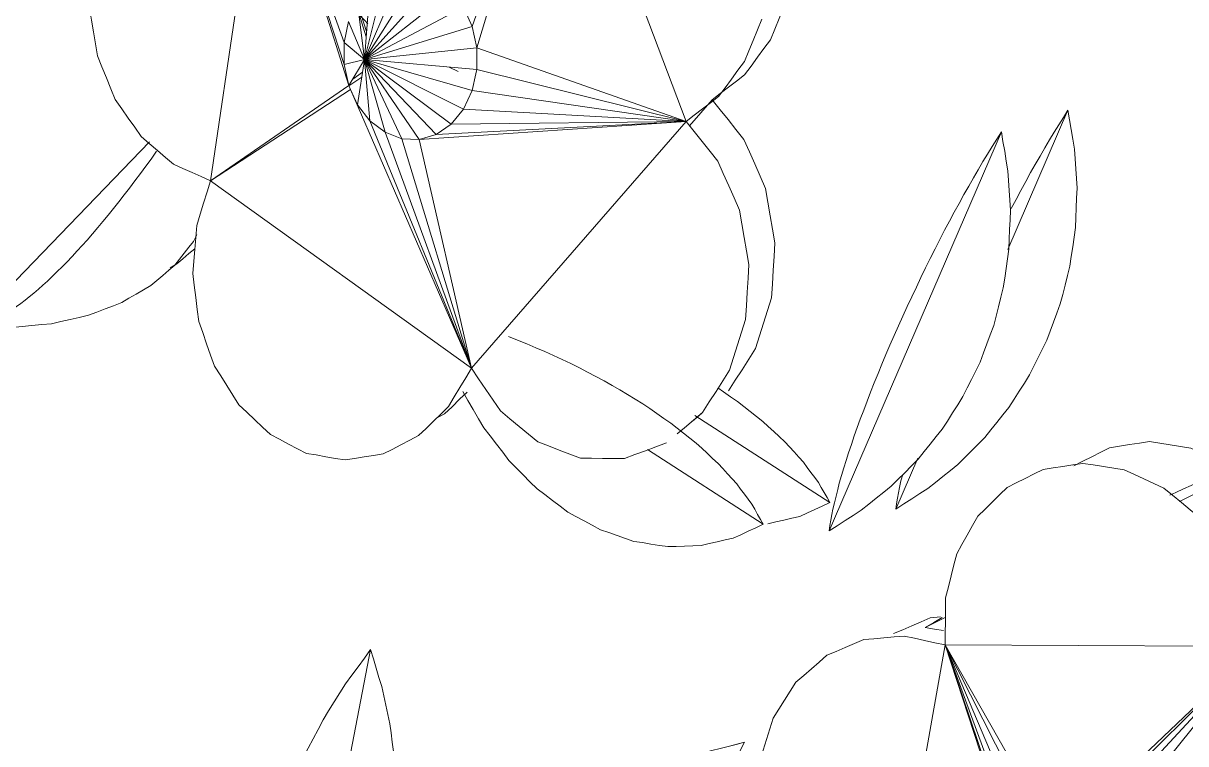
# Model space of a CAD drawing. Header units: metres. Extents: x -18.34 to -13.25, y -25.49 to -16.26.
# Drawn here: x -16.8929 to -16.7763, y -16.7804 to -16.7081 of the extents above; entities that cross this region are included whole.
import ezdxf

# ---------------------------------------------------------------- set-up
doc = ezdxf.new("R2010")
doc.units = ezdxf.units.M
doc.layers.add('Importações nas famílias', color=7, linetype='Continuous', lineweight=5)
doc.layers.add('Vegetação', color=7, linetype='Continuous', lineweight=5)

# ---------------------------------------------------------------- blocks, each defined once
blk = doc.blocks.new('Planta_pergolado_12200 - plantas pergolado_skp_Component_12-V800-Pavimento 02 - Executivo')
at = {"layer": 'Importações nas famílias', "color": 9}
for p, q in [((0.64175, 0.12248), (0.63549, 0.09016)), ((0.63219, 0.08866), (0.63188, 0.0891)), ((0.63533, 0.08931), (0.63471, 0.08613))]:
    blk.add_line(p, q, dxfattribs=at)
at = {"layer": 'Importações nas famílias', "color": 9, "flags": 128}
for points in [[(0.63924, 0.11905), (0.63987, 0.11991), (0.64049, 0.12076), (0.64112, 0.12162), (0.64175, 0.12248)], [(0.64175, 0.12248), (0.64202, 0.12155), (0.6423, 0.12062), (0.64258, 0.11969), (0.64286, 0.11876)], [(0.63697, 0.11541), (0.63753, 0.11632), (0.6381, 0.11723), (0.63867, 0.11814), (0.63924, 0.11905)], [(0.64286, 0.11876), (0.64306, 0.11783), (0.64326, 0.11689), (0.64346, 0.11596), (0.64366, 0.11503)], [(0.63498, 0.11164), (0.63547, 0.11258), (0.63597, 0.11352), (0.63647, 0.11446), (0.63697, 0.11541)], [(0.64366, 0.11503), (0.64379, 0.11411), (0.64391, 0.11318), (0.64403, 0.11226), (0.64416, 0.11134)], [(0.63332, 0.10784), (0.63373, 0.10879), (0.63415, 0.10974), (0.63456, 0.11069), (0.63498, 0.11164)], [(0.64416, 0.11134), (0.6442, 0.11044), (0.64424, 0.10953), (0.64429, 0.10863), (0.64433, 0.10773)], [(0.63203, 0.1041), (0.63235, 0.10503), (0.63268, 0.10597), (0.633, 0.10691), (0.63332, 0.10784)], [(0.64433, 0.10773), (0.64429, 0.10686), (0.64426, 0.10598), (0.64422, 0.10511), (0.64418, 0.10424)], [(0.63115, 0.10049), (0.63137, 0.10139), (0.63159, 0.10229), (0.63181, 0.1032), (0.63203, 0.1041)], [(0.64418, 0.10424), (0.64406, 0.10341), (0.64395, 0.10257), (0.64383, 0.10174), (0.64371, 0.10091)], [(0.63068, 0.09712), (0.6308, 0.09796), (0.63091, 0.09881), (0.63103, 0.09965), (0.63115, 0.10049)], [(0.64371, 0.10091), (0.64352, 0.10012), (0.64332, 0.09934), (0.64313, 0.09855), (0.64293, 0.09777)], [(0.63065, 0.09405), (0.63066, 0.09481), (0.63067, 0.09558), (0.63067, 0.09635), (0.63068, 0.09712)], [(0.64293, 0.09777), (0.64266, 0.09704), (0.64239, 0.09631), (0.64211, 0.09559), (0.64184, 0.09486)], [(0.64184, 0.09486), (0.64149, 0.0942), (0.64115, 0.09354), (0.6408, 0.09287), (0.64046, 0.09221)], [(0.63105, 0.09135), (0.63095, 0.09203), (0.63085, 0.0927), (0.63075, 0.09337), (0.63065, 0.09405)], [(0.64046, 0.09221), (0.64004, 0.09162), (0.63963, 0.09104), (0.63921, 0.09045), (0.6388, 0.08986)], [(0.63188, 0.0891), (0.63167, 0.08967), (0.63147, 0.09023), (0.63126, 0.09079), (0.63105, 0.09135)], [(0.6388, 0.08986), (0.63832, 0.08935), (0.63784, 0.08884), (0.63735, 0.08833), (0.63687, 0.08782)], [(0.63687, 0.08782), (0.63633, 0.0874), (0.63579, 0.08697), (0.63525, 0.08655), (0.63471, 0.08613)], [(0.63471, 0.08613), (0.63431, 0.08643), (0.63391, 0.08674)]]:
    blk.add_lwpolyline(points, dxfattribs=at)
blk = doc.blocks.new('Planta_pergolado_12200 - plantas pergolado_skp_Component_16-V802-Pavimento 02 - Executivo')
blk.add_blockref('Planta_pergolado_12200 - plantas pergolado_skp_Component_12-V800-Pavimento 02 - Executivo', (0, 0))
blk = doc.blocks.new('Planta_pergolado_12200 - plantas pergolado_skp_-3067462-Pavimento 02 - Executivo')
blk.add_blockref('Planta_pergolado_12200 - plantas pergolado_skp_Component_16-V802-Pavimento 02 - Executivo', (0, 0))
blk = doc.blocks.new('Planta_pergolado_12200 - plantas pergolado_skp_Component_12-V849-Pavimento 02 - Executivo')
at = {"layer": 'Importações nas famílias', "color": 9}
blk.add_line((0.64082, 0.18596), (0.6405, 0.18638), dxfattribs=at)
at = {"layer": 'Importações nas famílias', "color": 9, "flags": 128}
blk.add_lwpolyline([(0.64148, 0.1853), (0.64115, 0.18563), (0.64082, 0.18596)], dxfattribs=at)
blk = doc.blocks.new('Planta_pergolado_12200 - plantas pergolado_skp_Component_12-V851-Pavimento 02 - Executivo')
at = {"layer": 'Importações nas famílias', "color": 9}
for p, q in [((0.60168, 0.1549), (0.61958, 0.17345)), ((0.61974, 0.17172), (0.62028, 0.1725)), ((0.62431, 0.16412), (0.62399, 0.16345))]:
    blk.add_line(p, q, dxfattribs=at)
at = {"layer": 'Importações nas famílias', "color": 9, "flags": 128}
for points in [[(0.61757, 0.16879), (0.61811, 0.16952), (0.61866, 0.17025), (0.6192, 0.17099), (0.61974, 0.17172)], [(0.61543, 0.16607), (0.61596, 0.16675), (0.6165, 0.16743), (0.61704, 0.16811), (0.61757, 0.16879)], [(0.61332, 0.16359), (0.61385, 0.16421), (0.61437, 0.16483), (0.6149, 0.16545), (0.61543, 0.16607)], [(0.61129, 0.16138), (0.6118, 0.16194), (0.61231, 0.16249), (0.61281, 0.16304), (0.61332, 0.16359)], [(0.62399, 0.16345), (0.62352, 0.16286), (0.62306, 0.16226), (0.62259, 0.16167), (0.62212, 0.16107)], [(0.60934, 0.15947), (0.60983, 0.15995), (0.61032, 0.16043), (0.6108, 0.16091), (0.61129, 0.16138)], [(0.62212, 0.16107), (0.62151, 0.16055), (0.62091, 0.16004), (0.6203, 0.15952), (0.6197, 0.15901)], [(0.60751, 0.15787), (0.60797, 0.15827), (0.60843, 0.15867), (0.60888, 0.15907), (0.60934, 0.15947)], [(0.6197, 0.15901), (0.61897, 0.15858), (0.61824, 0.15816), (0.61751, 0.15774), (0.61678, 0.15731)], [(0.60581, 0.1566), (0.60623, 0.15692), (0.60666, 0.15723), (0.60709, 0.15755), (0.60751, 0.15787)], [(0.60426, 0.15568), (0.60465, 0.15591), (0.60504, 0.15614), (0.60542, 0.15637), (0.60581, 0.1566)], [(0.61678, 0.15731), (0.61595, 0.15699), (0.61511, 0.15667), (0.61428, 0.15635), (0.61344, 0.15603)], [(0.60168, 0.1549), (0.60198, 0.15496), (0.60228, 0.15501), (0.60258, 0.15506), (0.60288, 0.15511)], [(0.60288, 0.15511), (0.60322, 0.15525), (0.60357, 0.15539), (0.60392, 0.15553), (0.60426, 0.15568)], [(0.60975, 0.15519), (0.60876, 0.1551), (0.60778, 0.155), (0.60679, 0.15491), (0.6058, 0.15481)], [(0.61344, 0.15603), (0.61252, 0.15582), (0.6116, 0.15561), (0.61067, 0.1554), (0.60975, 0.15519)], [(0.6058, 0.15481), (0.60477, 0.15484), (0.60374, 0.15486), (0.60271, 0.15488), (0.60168, 0.1549)]]:
    blk.add_lwpolyline(points, dxfattribs=at)
blk = doc.blocks.new('Planta_pergolado_12200 - plantas pergolado_skp_Component_17-V852-Pavimento 02 - Executivo')
at = {"layer": 'Importações nas famílias', "color": 9}
for p, q in [((0.66055, 0.2096), (0.65194, 0.18501)), ((0.65239, 0.18288), (0.66055, 0.2096)), ((0.66055, 0.2096), (0.6734, 0.17548)), ((0.62569, 0.16954), (0.63107, 0.20593)), ((0.63909, 0.18341), (0.63107, 0.20593)), ((0.63107, 0.20593), (0.6391, 0.18122)), ((0.63107, 0.20593), (0.63955, 0.17909)), ((0.64486, 0.19041), (0.64114, 0.18171)), ((0.64661, 0.19034), (0.64114, 0.18171)), ((0.64114, 0.18171), (0.64317, 0.18991)), ((0.64114, 0.18171), (0.6483, 0.1897)), ((0.64165, 0.18881), (0.64114, 0.18171)), ((0.64982, 0.18855), (0.64114, 0.18171)), ((0.64114, 0.18171), (0.64042, 0.18737)), ((0.64114, 0.18171), (0.65106, 0.18695)), ((0.65194, 0.18501), (0.65106, 0.18695)), ((0.63954, 0.18551), (0.63909, 0.18341)), ((0.64114, 0.18171), (0.63954, 0.18551)), ((0.64114, 0.18171), (0.65194, 0.18501)), ((0.65239, 0.18288), (0.65194, 0.18501)), ((0.64114, 0.18171), (0.63909, 0.18341)), ((0.63909, 0.18341), (0.6391, 0.18122)), ((0.64114, 0.18171), (0.65239, 0.18288)), ((0.6524, 0.18069), (0.65239, 0.18288)), ((0.65239, 0.18288), (0.6734, 0.17548)), ((0.64114, 0.18171), (0.6391, 0.18122)), ((0.6391, 0.18122), (0.63955, 0.17909)), ((0.64114, 0.18171), (0.63955, 0.17909)), ((0.64114, 0.18171), (0.64043, 0.17715)), ((0.6524, 0.18069), (0.64114, 0.18171)), ((0.64114, 0.18171), (0.65194, 0.17859)), ((0.64114, 0.18171), (0.65107, 0.17673)), ((0.64114, 0.18171), (0.64984, 0.17523)), ((0.64114, 0.18171), (0.64832, 0.17419)), ((0.64114, 0.18171), (0.64663, 0.17369)), ((0.64114, 0.18171), (0.64488, 0.17376)), ((0.64114, 0.18171), (0.64319, 0.1744)), ((0.64114, 0.18171), (0.64167, 0.17556)), ((0.65231, 0.18026), (0.65194, 0.17859)), ((0.65231, 0.18026), (0.6524, 0.18069)), ((0.6524, 0.18069), (0.6734, 0.17548)), ((0.63955, 0.17909), (0.62569, 0.16954)), ((0.62569, 0.16954), (0.63973, 0.1787)), ((0.63955, 0.17909), (0.63973, 0.1787)), ((0.63973, 0.1787), (0.64043, 0.17715)), ((0.63973, 0.1787), (0.65185, 0.15072)), ((0.65194, 0.17859), (0.65107, 0.17673)), ((0.6734, 0.17548), (0.65194, 0.17859)), ((0.64043, 0.17715), (0.64167, 0.17556)), ((0.65107, 0.17673), (0.64984, 0.17523)), ((0.6734, 0.17548), (0.65107, 0.17673)), ((0.64167, 0.17556), (0.64319, 0.1744)), ((0.64167, 0.17556), (0.65185, 0.15072)), ((0.6734, 0.17548), (0.64663, 0.17369)), ((0.64832, 0.17419), (0.6734, 0.17548)), ((0.64984, 0.17523), (0.64832, 0.17419)), ((0.64984, 0.17523), (0.6734, 0.17548)), ((0.65185, 0.15072), (0.6734, 0.17548)), ((0.64319, 0.1744), (0.64488, 0.17376)), ((0.64319, 0.1744), (0.65185, 0.15072)), ((0.64488, 0.17376), (0.64663, 0.17369)), ((0.64488, 0.17376), (0.65185, 0.15072)), ((0.64832, 0.17419), (0.64663, 0.17369)), ((0.64663, 0.17369), (0.65185, 0.15072)), ((0.65185, 0.15072), (0.62569, 0.16954))]:
    blk.add_line(p, q, dxfattribs=at)
at = {"layer": 'Importações nas famílias', "color": 9, "flags": 128}
for points in [[(0.61355, 0.18687), (0.61375, 0.18567), (0.61396, 0.18448), (0.61416, 0.18328), (0.61436, 0.18208)], [(0.67924, 0.1815), (0.67968, 0.18257), (0.68012, 0.18363), (0.68056, 0.1847), (0.681, 0.18576)], [(0.61436, 0.18208), (0.6148, 0.18098), (0.61525, 0.17988), (0.61569, 0.17878), (0.61613, 0.17768)], [(0.67665, 0.178), (0.6773, 0.17887), (0.67795, 0.17975), (0.67859, 0.18063), (0.67924, 0.1815)], [(0.61613, 0.17768), (0.61678, 0.17675), (0.61743, 0.17583), (0.61808, 0.1749), (0.61873, 0.17397)], [(0.6734, 0.17548), (0.67421, 0.17611), (0.67502, 0.17674), (0.67584, 0.17737), (0.67665, 0.178)], [(0.67658, 0.1715), (0.67579, 0.17249), (0.67499, 0.17349), (0.67419, 0.17449), (0.6734, 0.17548)], [(0.61873, 0.17397), (0.61955, 0.17327), (0.62036, 0.17258), (0.62118, 0.17188), (0.62199, 0.17119)], [(0.67874, 0.16657), (0.6782, 0.16781), (0.67766, 0.16904), (0.67712, 0.17027), (0.67658, 0.1715)], [(0.62199, 0.17119), (0.62292, 0.17078), (0.62384, 0.17036), (0.62476, 0.16995), (0.62569, 0.16954)], [(0.62569, 0.16954), (0.62534, 0.16842), (0.62499, 0.1673), (0.62465, 0.16618), (0.6243, 0.16506)], [(0.67969, 0.16112), (0.67946, 0.16249), (0.67922, 0.16385), (0.67898, 0.16521), (0.67874, 0.16657)], [(0.6243, 0.16506), (0.6242, 0.16385), (0.6241, 0.16265), (0.624, 0.16145), (0.6239, 0.16024)], [(0.67936, 0.15561), (0.67944, 0.15699), (0.67952, 0.15837), (0.67961, 0.15975), (0.67969, 0.16112)], [(0.6239, 0.16024), (0.62405, 0.15904), (0.62421, 0.15783), (0.62436, 0.15662), (0.62451, 0.15542)], [(0.62451, 0.15542), (0.62491, 0.15429), (0.6253, 0.15317), (0.6257, 0.15204), (0.6261, 0.15092)], [(0.67775, 0.15052), (0.67815, 0.15179), (0.67855, 0.15306), (0.67895, 0.15434), (0.67936, 0.15561)], [(0.6261, 0.15092), (0.62671, 0.14995), (0.62732, 0.14898), (0.62793, 0.14801), (0.62854, 0.14704)], [(0.64957, 0.14688), (0.65014, 0.14784), (0.65071, 0.1488), (0.65128, 0.14976), (0.65185, 0.15072)], [(0.65185, 0.15072), (0.65258, 0.14965), (0.6533, 0.14857), (0.65403, 0.1475), (0.65476, 0.14643)], [(0.67503, 0.14627), (0.67571, 0.14733), (0.67639, 0.14839), (0.67707, 0.14945), (0.67775, 0.15052)], [(0.62854, 0.14704), (0.62933, 0.1463), (0.63012, 0.14555), (0.6309, 0.1448), (0.63169, 0.14406)], [(0.64656, 0.14395), (0.64731, 0.14468), (0.64806, 0.14542), (0.64882, 0.14615), (0.64957, 0.14688)], [(0.65476, 0.14643), (0.6557, 0.14565), (0.65663, 0.14488), (0.65757, 0.1441), (0.65851, 0.14333)], [(0.67249, 0.14413), (0.67322, 0.14475), (0.67412, 0.14551), (0.67503, 0.14627)], [(0.63169, 0.14406), (0.63259, 0.14359), (0.6335, 0.14311), (0.63441, 0.14264), (0.63531, 0.14217)], [(0.64301, 0.14211), (0.6439, 0.14257), (0.64478, 0.14303), (0.64567, 0.14349), (0.64656, 0.14395)], [(0.65851, 0.14333), (0.65958, 0.14292), (0.66065, 0.14251), (0.66171, 0.1421), (0.66278, 0.14169)], [(0.66721, 0.14166), (0.66826, 0.14205), (0.66931, 0.14244), (0.67036, 0.14283), (0.67141, 0.14323)], [(0.63531, 0.14217), (0.63628, 0.14201), (0.63725, 0.14184), (0.63821, 0.14167), (0.63918, 0.14151)], [(0.63918, 0.14151), (0.64013, 0.14166), (0.64109, 0.14181), (0.64205, 0.14196), (0.64301, 0.14211)], [(0.66278, 0.14169), (0.66389, 0.14168), (0.66499, 0.14167), (0.6661, 0.14167), (0.66721, 0.14166)]]:
    blk.add_lwpolyline(points, dxfattribs=at)
blk = doc.blocks.new('Planta_pergolado_12200 - plantas pergolado_skp_Component_16-V853-Pavimento 02 - Executivo')
for name in ['Planta_pergolado_12200 - plantas pergolado_skp_Component_17-V852-Pavimento 02 - Executivo', 'Planta_pergolado_12200 - plantas pergolado_skp_Component_12-V849-Pavimento 02 - Executivo', 'Planta_pergolado_12200 - plantas pergolado_skp_Component_12-V851-Pavimento 02 - Executivo']:
    blk.add_blockref(name, (0, 0))
blk = doc.blocks.new('Planta_pergolado_12200 - plantas pergolado_skp_Component_12-V887-Pavimento 02 - Executivo')
at = {"layer": 'Importações nas famílias', "color": 9}
blk.add_line((0.56577, 0.18094), (0.60901, 0.19179), dxfattribs=at)
at = {"layer": 'Importações nas famílias', "color": 9, "flags": 128}
for points in [[(0.60595, 0.19056), (0.60672, 0.19087), (0.60748, 0.19118), (0.60825, 0.19148), (0.60901, 0.19179)], [(0.60901, 0.19179), (0.60851, 0.19086), (0.608, 0.18992), (0.6075, 0.18898), (0.60699, 0.18805)], [(0.60266, 0.18935), (0.60349, 0.18965), (0.60431, 0.18996), (0.60513, 0.19026), (0.60595, 0.19056)], [(0.59918, 0.18817), (0.60005, 0.18847), (0.60092, 0.18876), (0.60179, 0.18906), (0.60266, 0.18935)], [(0.59554, 0.18704), (0.59645, 0.18732), (0.59736, 0.1876), (0.59827, 0.18789), (0.59918, 0.18817)], [(0.60699, 0.18805), (0.60635, 0.1872), (0.6057, 0.18635), (0.60506, 0.1855), (0.60442, 0.18465)], [(0.59178, 0.18596), (0.59272, 0.18623), (0.59366, 0.1865), (0.5946, 0.18677), (0.59554, 0.18704)], [(0.59, 0.18549), (0.59082, 0.18571), (0.59178, 0.18596)], [(0.58408, 0.18403), (0.58505, 0.18426), (0.58588, 0.18446)], [(0.60442, 0.18465), (0.60365, 0.1839), (0.60288, 0.18315), (0.60212, 0.18241), (0.60135, 0.18166)], [(0.57643, 0.18246), (0.57738, 0.18265), (0.57833, 0.18283), (0.57928, 0.18301), (0.58023, 0.1832)], [(0.58023, 0.1832), (0.58119, 0.18341), (0.58215, 0.18361), (0.58312, 0.18382), (0.58408, 0.18403)], [(0.57272, 0.18184), (0.57365, 0.182), (0.57457, 0.18215), (0.5755, 0.18231), (0.57643, 0.18246)], [(0.56577, 0.18094), (0.56661, 0.18104), (0.56746, 0.18114), (0.56831, 0.18123), (0.56916, 0.18133)], [(0.56751, 0.17977), (0.56665, 0.18036), (0.56577, 0.18094)], [(0.56916, 0.18133), (0.57005, 0.18146), (0.57094, 0.18159), (0.57183, 0.18171), (0.57272, 0.18184)], [(0.60135, 0.18166), (0.60048, 0.18104), (0.59961, 0.18042)]]:
    blk.add_lwpolyline(points, dxfattribs=at)
blk = doc.blocks.new('Planta_pergolado_12200 - plantas pergolado_skp_Component_12-V890-Pavimento 02 - Executivo')
at = {"layer": 'Importações nas famílias', "color": 9}
blk.add_line((0.62231, 0.16119), (0.62165, 0.16081), dxfattribs=at)
at = {"layer": 'Importações nas famílias', "color": 9, "flags": 128}
blk.add_lwpolyline([(0.6241, 0.16271), (0.62352, 0.16222), (0.62291, 0.1617), (0.62231, 0.16119)], dxfattribs=at)
blk = doc.blocks.new('Planta_pergolado_12200 - plantas pergolado_skp_Component_17-V891-Pavimento 02 - Executivo')
at = {"layer": 'Importações nas famílias', "color": 9}
for p, q in [((0.64055, 0.18637), (0.6413, 0.18398)), ((0.6408, 0.18619), (0.64134, 0.18452)), ((0.64963, 0.18094), (0.65051, 0.1805)), ((0.63955, 0.17906), (0.64086, 0.17992)), ((0.64094, 0.18043), (0.63995, 0.17975)), ((0.67374, 0.17506), (0.676, 0.17766)), ((0.64828, 0.14567), (0.64916, 0.14613)), ((0.67402, 0.14541), (0.67492, 0.14617))]:
    blk.add_line(p, q, dxfattribs=at)
at = {"layer": 'Importações nas famílias', "color": 9, "flags": 128}
for points in [[(0.68185, 0.18368), (0.68229, 0.18475), (0.68273, 0.18581), (0.68317, 0.18688), (0.68361, 0.18794)], [(0.67926, 0.18018), (0.6799, 0.18105), (0.68055, 0.18193), (0.6812, 0.18281), (0.68185, 0.18368)], [(0.676, 0.17766), (0.67682, 0.17829), (0.67763, 0.17892), (0.67844, 0.17955), (0.67926, 0.18018)], [(0.67919, 0.17368), (0.67839, 0.17468), (0.6776, 0.17567), (0.6768, 0.17667), (0.676, 0.17766)], [(0.68135, 0.16875), (0.68081, 0.16999), (0.68027, 0.17122), (0.67973, 0.17245), (0.67919, 0.17368)], [(0.6823, 0.1633), (0.68206, 0.16467), (0.68183, 0.16603), (0.68159, 0.16739), (0.68135, 0.16875)], [(0.68196, 0.15779), (0.68205, 0.15917), (0.68213, 0.16055), (0.68222, 0.16193), (0.6823, 0.1633)], [(0.68036, 0.1527), (0.68076, 0.15397), (0.68116, 0.15524), (0.68156, 0.15652), (0.68196, 0.15779)], [(0.67763, 0.14845), (0.67832, 0.14951), (0.679, 0.15057), (0.67968, 0.15163), (0.68036, 0.1527)], [(0.64916, 0.14613), (0.64992, 0.14686), (0.65067, 0.1476), (0.65142, 0.14833)]]:
    blk.add_lwpolyline(points, dxfattribs=at)
blk = doc.blocks.new('Planta_pergolado_12200 - plantas pergolado_skp_Component_16-V892-Pavimento 02 - Executivo')
for name in ['Planta_pergolado_12200 - plantas pergolado_skp_Component_17-V891-Pavimento 02 - Executivo', 'Planta_pergolado_12200 - plantas pergolado_skp_Component_12-V887-Pavimento 02 - Executivo', 'Planta_pergolado_12200 - plantas pergolado_skp_Component_12-V890-Pavimento 02 - Executivo']:
    blk.add_blockref(name, (0, 0))
blk = doc.blocks.new('Planta_pergolado_12200 - plantas pergolado_skp_-3067464-Pavimento 02 - Executivo')
for name in ['Planta_pergolado_12200 - plantas pergolado_skp_Component_16-V853-Pavimento 02 - Executivo', 'Planta_pergolado_12200 - plantas pergolado_skp_Component_16-V892-Pavimento 02 - Executivo']:
    blk.add_blockref(name, (0, 0))
blk = doc.blocks.new('Planta_pergolado_12200 - plantas pergolado_skp_-3067465-Pavimento 02 - Executivo')
for name in ['Planta_pergolado_12200 - plantas pergolado_skp_-3067464-Pavimento 02 - Executivo', 'Planta_pergolado_12200 - plantas pergolado_skp_-3067462-Pavimento 02 - Executivo']:
    blk.add_blockref(name, (0, 0))
blk = doc.blocks.new('Planta_pergolado_12200 - plantas pergolado_skp_Component_12-V1297-Pavimento 02 - Executivo')
at = {"layer": 'Importações nas famílias', "color": 9}
blk.add_line((0.66951, 0.14256), (0.68112, 0.13505), dxfattribs=at)
at = {"layer": 'Importações nas famílias', "color": 9, "flags": 128}
for points in [[(0.65559, 0.15391), (0.65649, 0.15353), (0.6574, 0.15316), (0.65831, 0.15278), (0.65921, 0.15241)], [(0.65921, 0.15241), (0.66008, 0.152), (0.66095, 0.15159), (0.66182, 0.15118), (0.66269, 0.15077)], [(0.66269, 0.15077), (0.66351, 0.15033), (0.66434, 0.14988), (0.66516, 0.14944), (0.66598, 0.149)], [(0.65311, 0.14474), (0.65258, 0.14565), (0.65204, 0.14656), (0.65151, 0.14747), (0.65098, 0.14839)], [(0.66598, 0.149), (0.66675, 0.14854), (0.66752, 0.14807), (0.66828, 0.14761), (0.66905, 0.14714)], [(0.66905, 0.14714), (0.66976, 0.14666), (0.67046, 0.14617), (0.67116, 0.14568), (0.67187, 0.1452)], [(0.65561, 0.14145), (0.65499, 0.14228), (0.65436, 0.1431), (0.65373, 0.14392), (0.65311, 0.14474)], [(0.67187, 0.1452), (0.6725, 0.1447), (0.67313, 0.1442), (0.67376, 0.1437), (0.67439, 0.1432)], [(0.67439, 0.1432), (0.67495, 0.14269), (0.6755, 0.14218), (0.67605, 0.14167), (0.67661, 0.14116)], [(0.65844, 0.13861), (0.65773, 0.13932), (0.65703, 0.14003), (0.65632, 0.14074), (0.65561, 0.14145)], [(0.67661, 0.14116), (0.67707, 0.14064), (0.67754, 0.14013), (0.67801, 0.13962), (0.67848, 0.1391)], [(0.67848, 0.1391), (0.67886, 0.13859), (0.67923, 0.13808), (0.67961, 0.13757), (0.67999, 0.13706)], [(0.66152, 0.13628), (0.66075, 0.13686), (0.65998, 0.13744), (0.65921, 0.13803), (0.65844, 0.13861)], [(0.67999, 0.13706), (0.68027, 0.13656), (0.68056, 0.13605), (0.68084, 0.13555), (0.68112, 0.13505)], [(0.66479, 0.13451), (0.66397, 0.13495), (0.66315, 0.13539), (0.66234, 0.13584), (0.66152, 0.13628)], [(0.66816, 0.13334), (0.66731, 0.13363), (0.66647, 0.13392), (0.66563, 0.13422), (0.66479, 0.13451)], [(0.68112, 0.13505), (0.68037, 0.1347), (0.67962, 0.13436), (0.67887, 0.13401), (0.67811, 0.13367)], [(0.67156, 0.13281), (0.67071, 0.13294), (0.66986, 0.13307), (0.66901, 0.13321), (0.66816, 0.13334)], [(0.67811, 0.13367), (0.67731, 0.13348), (0.67651, 0.13329), (0.6757, 0.13311), (0.6749, 0.13292)], [(0.6749, 0.13292), (0.67406, 0.13289), (0.67323, 0.13286), (0.67239, 0.13283), (0.67156, 0.13281)]]:
    blk.add_lwpolyline(points, dxfattribs=at)
blk = doc.blocks.new('Planta_pergolado_12200 - plantas pergolado_skp_Component_12-V1299-Pavimento 02 - Executivo')
at = {"layer": 'Importações nas famílias', "color": 9}
blk.add_line((0.70501, 0.17445), (0.68773, 0.1344), dxfattribs=at)
at = {"layer": 'Importações nas famílias', "color": 9, "flags": 128}
for points in [[(0.70316, 0.17148), (0.70362, 0.17222), (0.70408, 0.17296), (0.70455, 0.17371), (0.70501, 0.17445)], [(0.70501, 0.17445), (0.70517, 0.17347), (0.70534, 0.1725), (0.7055, 0.17152), (0.70566, 0.17054)], [(0.70125, 0.16817), (0.70173, 0.169), (0.70221, 0.16982), (0.70268, 0.17065), (0.70316, 0.17148)], [(0.70566, 0.17054), (0.70573, 0.16956), (0.70579, 0.16857), (0.70585, 0.16759), (0.70592, 0.1666)], [(0.69932, 0.16458), (0.6998, 0.16547), (0.70028, 0.16637), (0.70077, 0.16727), (0.70125, 0.16817)], [(0.70592, 0.1666), (0.70588, 0.16562), (0.70584, 0.16463), (0.7058, 0.16365), (0.70576, 0.16267)], [(0.6974, 0.1608), (0.69788, 0.16174), (0.69836, 0.16269), (0.69884, 0.16363), (0.69932, 0.16458)], [(0.70576, 0.16267), (0.70562, 0.1617), (0.70548, 0.16073), (0.70534, 0.15975), (0.7052, 0.15878)], [(0.69556, 0.15692), (0.69602, 0.15789), (0.69648, 0.15886), (0.69694, 0.15983), (0.6974, 0.1608)], [(0.7052, 0.15878), (0.70496, 0.15784), (0.70472, 0.15689), (0.70448, 0.15594), (0.70424, 0.155)], [(0.69383, 0.15304), (0.69426, 0.15401), (0.69469, 0.15498), (0.69513, 0.15595), (0.69556, 0.15692)], [(0.70424, 0.155), (0.7039, 0.15408), (0.70356, 0.15317), (0.70322, 0.15226), (0.70289, 0.15134)], [(0.69224, 0.14924), (0.69264, 0.15019), (0.69303, 0.15114), (0.69343, 0.15209), (0.69383, 0.15304)], [(0.70289, 0.15134), (0.70245, 0.15047), (0.70202, 0.1496), (0.70159, 0.14874), (0.70116, 0.14787)], [(0.69085, 0.1456), (0.6912, 0.14651), (0.69155, 0.14742), (0.69189, 0.14833), (0.69224, 0.14924)], [(0.70116, 0.14787), (0.70064, 0.14705), (0.70012, 0.14624), (0.6996, 0.14542), (0.69908, 0.14461)], [(0.68968, 0.14223), (0.68997, 0.14307), (0.69026, 0.14392), (0.69056, 0.14476), (0.69085, 0.1456)], [(0.69908, 0.14461), (0.69848, 0.14385), (0.69788, 0.1431), (0.69727, 0.14235), (0.69667, 0.1416)], [(0.68875, 0.13919), (0.68898, 0.13995), (0.68921, 0.14071), (0.68945, 0.14147), (0.68968, 0.14223)], [(0.69667, 0.1416), (0.69599, 0.14092), (0.69531, 0.14023), (0.69463, 0.13955), (0.69395, 0.13887)], [(0.6881, 0.13656), (0.68826, 0.13722), (0.68843, 0.13787), (0.68859, 0.13853), (0.68875, 0.13919)], [(0.69395, 0.13887), (0.69321, 0.13827), (0.69246, 0.13767), (0.69171, 0.13707), (0.69096, 0.13646)], [(0.68773, 0.1344), (0.68782, 0.13494), (0.68791, 0.13548), (0.68801, 0.13602), (0.6881, 0.13656)], [(0.69096, 0.13646), (0.69016, 0.13595), (0.68935, 0.13543), (0.68854, 0.13491), (0.68773, 0.1344)]]:
    blk.add_lwpolyline(points, dxfattribs=at)
blk = doc.blocks.new('Planta_pergolado_12200 - plantas pergolado_skp_Component_12-V1300-Pavimento 02 - Executivo')
at = {"layer": 'Importações nas famílias', "color": 9}
for p, q in [((0.73323, 0.14249), (0.72287, 0.13735)), ((0.7219, 0.13796), (0.72252, 0.13826)), ((0.69945, 0.12572), (0.69736, 0.12469))]:
    blk.add_line(p, q, dxfattribs=at)
at = {"layer": 'Importações nas famílias', "color": 9, "flags": 128}
for points in [[(0.73323, 0.14249), (0.73282, 0.14168), (0.73241, 0.14087), (0.732, 0.14006), (0.73159, 0.13926)], [(0.73206, 0.14224), (0.73235, 0.1423), (0.73264, 0.14236), (0.73293, 0.14242), (0.73323, 0.14249)], [(0.72817, 0.1408), (0.72872, 0.14102), (0.72927, 0.14124), (0.72981, 0.14145), (0.73036, 0.14167)], [(0.73036, 0.14167), (0.73079, 0.14181), (0.73121, 0.14195), (0.73164, 0.14209), (0.73206, 0.14224)], [(0.72553, 0.13966), (0.72619, 0.13995), (0.72685, 0.14023), (0.72751, 0.14052), (0.72817, 0.1408)], [(0.72252, 0.13826), (0.72327, 0.13861), (0.72403, 0.13896), (0.72478, 0.13931), (0.72553, 0.13966)], [(0.73159, 0.13926), (0.7311, 0.13851), (0.73061, 0.13776), (0.73011, 0.13701), (0.72962, 0.13626)], [(0.72962, 0.13626), (0.72905, 0.13557), (0.72847, 0.13489), (0.7279, 0.13421), (0.72733, 0.13352)], [(0.69736, 0.12469), (0.69822, 0.12519), (0.69908, 0.1257)], [(0.69922, 0.1244), (0.69829, 0.12454), (0.69736, 0.12469)]]:
    blk.add_lwpolyline(points, dxfattribs=at)
blk = doc.blocks.new('Planta_pergolado_12200 - plantas pergolado_skp_Component_17-V1302-Pavimento 02 - Executivo')
at = {"layer": 'Importações nas famílias', "color": 9}
for p, q in [((0.69326, 0.0882), (0.69937, 0.12295)), ((0.70819, 0.09898), (0.69937, 0.12295)), ((0.69937, 0.12295), (0.70817, 0.09685)), ((0.70869, 0.10097), (0.69937, 0.12295)), ((0.70964, 0.10267), (0.69937, 0.12295)), ((0.71044, 0.10345), (0.69937, 0.12295)), ((0.69937, 0.12295), (0.70863, 0.09471)), ((0.73078, 0.12281), (0.69937, 0.12295)), ((0.73078, 0.12281), (0.71044, 0.10345)), ((0.73078, 0.12281), (0.71293, 0.10513)), ((0.73078, 0.12281), (0.7144, 0.10507)), ((0.73078, 0.12281), (0.71626, 0.10478))]:
    blk.add_line(p, q, dxfattribs=at)
at = {"layer": 'Importações nas famílias', "color": 9, "flags": 128}
for points in [[(0.71319, 0.14117), (0.71219, 0.14102), (0.71119, 0.14087), (0.71019, 0.14072), (0.70919, 0.14056)], [(0.71732, 0.14053), (0.71629, 0.14069), (0.71525, 0.14085), (0.71422, 0.14101), (0.71319, 0.14117)], [(0.70919, 0.14056), (0.70829, 0.14011), (0.70739, 0.13966), (0.70649, 0.13921), (0.70559, 0.13875)], [(0.72129, 0.13869), (0.7203, 0.13915), (0.71931, 0.13961), (0.71831, 0.14007), (0.71732, 0.14053)], [(0.70559, 0.13875), (0.70485, 0.13803), (0.70411, 0.13731), (0.70338, 0.13658), (0.70264, 0.13586)], [(0.72485, 0.13576), (0.72396, 0.13649), (0.72307, 0.13723), (0.72218, 0.13796), (0.72129, 0.13869)], [(0.70264, 0.13586), (0.70211, 0.13492), (0.70158, 0.13397), (0.70106, 0.13303), (0.70053, 0.13208)], [(0.70053, 0.13208), (0.70025, 0.13098), (0.69998, 0.12988), (0.6997, 0.12878), (0.69942, 0.12768)], [(0.69942, 0.12768), (0.69941, 0.1265), (0.6994, 0.12531), (0.69938, 0.12413), (0.69937, 0.12295)], [(0.69525, 0.12383), (0.69424, 0.12375), (0.69323, 0.12366), (0.69222, 0.12357), (0.6912, 0.12348)], [(0.69937, 0.12295), (0.69834, 0.12317), (0.69731, 0.12339), (0.69628, 0.12361), (0.69525, 0.12383)], [(0.6912, 0.12348), (0.69028, 0.12308), (0.68935, 0.12269), (0.68843, 0.12229), (0.6875, 0.1219)], [(0.6875, 0.1219), (0.68673, 0.12123), (0.68595, 0.12056), (0.68518, 0.11988), (0.6844, 0.11921)], [(0.6844, 0.11921), (0.68383, 0.11831), (0.68326, 0.1174), (0.68269, 0.1165), (0.68212, 0.11559)], [(0.68212, 0.11559), (0.68179, 0.11452), (0.68146, 0.11344), (0.68113, 0.11237), (0.6808, 0.11129)]]:
    blk.add_lwpolyline(points, dxfattribs=at)
blk = doc.blocks.new('Planta_pergolado_12200 - plantas pergolado_skp_Component_16-V1303-Pavimento 02 - Executivo')
for name in ['Planta_pergolado_12200 - plantas pergolado_skp_Component_12-V1299-Pavimento 02 - Executivo', 'Planta_pergolado_12200 - plantas pergolado_skp_Component_12-V1297-Pavimento 02 - Executivo', 'Planta_pergolado_12200 - plantas pergolado_skp_Component_12-V1300-Pavimento 02 - Executivo', 'Planta_pergolado_12200 - plantas pergolado_skp_Component_17-V1302-Pavimento 02 - Executivo']:
    blk.add_blockref(name, (0, 0))
blk = doc.blocks.new('Planta_pergolado_12200 - plantas pergolado_skp_Component_12-V1329-Pavimento 02 - Executivo')
at = {"layer": 'Importações nas famílias', "color": 9}
blk.add_line((0.67428, 0.14597), (0.6878, 0.13723), dxfattribs=at)
at = {"layer": 'Importações nas famílias', "color": 9, "flags": 128}
for points in [[(0.67656, 0.14875), (0.67714, 0.14835), (0.67784, 0.14786), (0.67855, 0.14738)], [(0.67855, 0.14738), (0.67918, 0.14688), (0.67981, 0.14638), (0.68044, 0.14588), (0.68108, 0.14538)], [(0.68108, 0.14538), (0.68163, 0.14487), (0.68218, 0.14436), (0.68273, 0.14385), (0.68329, 0.14334)], [(0.68329, 0.14334), (0.68376, 0.14282), (0.68422, 0.14231), (0.68469, 0.1418), (0.68516, 0.14128)], [(0.68516, 0.14128), (0.68554, 0.14077), (0.68591, 0.14026), (0.68629, 0.13975), (0.68667, 0.13924)], [(0.68667, 0.13924), (0.68695, 0.13874), (0.68724, 0.13823), (0.68752, 0.13773), (0.6878, 0.13723)], [(0.6878, 0.13723), (0.68705, 0.13688), (0.6863, 0.13654), (0.68555, 0.13619), (0.6848, 0.13585)], [(0.6848, 0.13585), (0.68399, 0.13566), (0.68319, 0.13547), (0.68239, 0.13529), (0.68158, 0.1351)]]:
    blk.add_lwpolyline(points, dxfattribs=at)
blk = doc.blocks.new('Planta_pergolado_12200 - plantas pergolado_skp_Component_12-V1330-Pavimento 02 - Executivo')
at = {"layer": 'Importações nas famílias', "color": 9}
for p, q in [((0.6776, 0.11276), (0.67923, 0.11318)), ((0.66282, 0.10904), (0.66282, 0.10904))]:
    blk.add_line(p, q, dxfattribs=at)
at = {"layer": 'Importações nas famílias', "color": 9, "flags": 128}
for points in [[(0.67598, 0.11233), (0.67679, 0.11254), (0.6776, 0.11275), (0.67842, 0.11296), (0.67923, 0.11318)], [(0.67923, 0.11318), (0.67873, 0.11222), (0.67824, 0.11127), (0.67774, 0.11032), (0.67725, 0.10937)], [(0.67253, 0.11145), (0.67339, 0.11167), (0.67425, 0.11189), (0.67511, 0.11211), (0.67598, 0.11233)], [(0.66891, 0.11052), (0.66982, 0.11075), (0.67072, 0.11098), (0.67162, 0.11121), (0.67253, 0.11145)], [(0.66518, 0.10957), (0.66611, 0.10981), (0.66704, 0.11004), (0.66798, 0.11028), (0.66891, 0.11052)], [(0.65751, 0.10763), (0.65848, 0.10787), (0.65944, 0.10811), (0.6604, 0.10836), (0.66136, 0.1086)], [(0.66136, 0.1086), (0.66232, 0.10884), (0.66327, 0.10908), (0.66422, 0.10933), (0.66518, 0.10957)], [(0.67725, 0.10937), (0.67661, 0.1085), (0.67598, 0.10764), (0.67534, 0.10677), (0.6747, 0.10591)], [(0.65367, 0.10666), (0.65463, 0.1069), (0.65559, 0.10714), (0.65655, 0.10738), (0.65751, 0.10763)], [(0.64987, 0.10571), (0.65082, 0.10594), (0.65177, 0.10618), (0.65272, 0.10642), (0.65367, 0.10666)], [(0.64616, 0.10478), (0.64709, 0.10501), (0.64802, 0.10524), (0.64894, 0.10548), (0.64987, 0.10571)], [(0.6747, 0.10591), (0.67394, 0.10515), (0.67318, 0.10439), (0.67242, 0.10364), (0.67166, 0.10288)], [(0.64437, 0.10434), (0.64527, 0.10456), (0.64616, 0.10478)], [(0.67166, 0.10288), (0.6708, 0.10224), (0.66993, 0.10161), (0.66906, 0.10098), (0.6682, 0.10035)], [(0.6682, 0.10035), (0.66724, 0.09985), (0.66629, 0.09936), (0.66534, 0.09887), (0.66438, 0.09838)], [(0.66438, 0.09838), (0.66337, 0.09803), (0.66235, 0.09769), (0.66133, 0.09735), (0.66031, 0.09701)], [(0.66031, 0.09701), (0.65926, 0.09683), (0.65844, 0.09669)]]:
    blk.add_lwpolyline(points, dxfattribs=at)
blk = doc.blocks.new('Planta_pergolado_12200 - plantas pergolado_skp_Component_12-V1331-Pavimento 02 - Executivo')
at = {"layer": 'Importações nas famílias', "color": 9}
for p, q in [((0.71169, 0.17663), (0.70565, 0.16264)), ((0.69662, 0.1417), (0.69441, 0.13658))]:
    blk.add_line(p, q, dxfattribs=at)
at = {"layer": 'Importações nas famílias', "color": 9, "flags": 128}
for points in [[(0.70984, 0.17366), (0.71031, 0.1744), (0.71077, 0.17514), (0.71123, 0.17589), (0.71169, 0.17663)], [(0.71169, 0.17663), (0.71185, 0.17565), (0.71202, 0.17468), (0.71218, 0.1737), (0.71235, 0.17272)], [(0.70793, 0.17035), (0.70841, 0.17118), (0.70889, 0.172), (0.70937, 0.17283), (0.70984, 0.17366)], [(0.71235, 0.17272), (0.71241, 0.17174), (0.71247, 0.17075), (0.71253, 0.16977), (0.7126, 0.16878)], [(0.706, 0.16676), (0.70648, 0.16765), (0.70697, 0.16855), (0.70745, 0.16945), (0.70793, 0.17035)], [(0.7126, 0.16878), (0.71256, 0.1678), (0.71252, 0.16681), (0.71248, 0.16583), (0.71244, 0.16485)], [(0.71244, 0.16485), (0.7123, 0.16388), (0.71216, 0.16291), (0.71202, 0.16194), (0.71188, 0.16096)], [(0.71188, 0.16096), (0.71164, 0.16002), (0.7114, 0.15907), (0.71116, 0.15812), (0.71092, 0.15718)], [(0.71092, 0.15718), (0.71058, 0.15626), (0.71024, 0.15535), (0.70991, 0.15444), (0.70957, 0.15352)], [(0.70957, 0.15352), (0.70914, 0.15265), (0.70871, 0.15178), (0.70827, 0.15092), (0.70784, 0.15005)], [(0.70784, 0.15005), (0.70732, 0.14923), (0.7068, 0.14842), (0.70628, 0.1476), (0.70576, 0.14679)], [(0.70576, 0.14679), (0.70516, 0.14603), (0.70456, 0.14528), (0.70396, 0.14453), (0.70335, 0.14378)], [(0.70335, 0.14378), (0.70267, 0.1431), (0.70199, 0.14241), (0.70131, 0.14173), (0.70064, 0.14105)], [(0.69478, 0.13874), (0.69494, 0.1394), (0.69511, 0.14005)], [(0.70064, 0.14105), (0.69989, 0.14045), (0.69914, 0.13985), (0.69839, 0.13925), (0.69764, 0.13864)], [(0.69441, 0.13658), (0.6945, 0.13712), (0.6946, 0.13766), (0.69469, 0.1382), (0.69478, 0.13874)], [(0.69764, 0.13864), (0.69684, 0.13813), (0.69603, 0.13761), (0.69522, 0.13709), (0.69441, 0.13658)]]:
    blk.add_lwpolyline(points, dxfattribs=at)
blk = doc.blocks.new('Planta_pergolado_12200 - plantas pergolado_skp_Component_17-V1334-Pavimento 02 - Executivo')
at = {"layer": 'Importações nas famílias', "color": 9}
for p, q in [((0.6989, 0.12575), (0.69788, 0.12566)), ((0.73746, 0.12499), (0.7303, 0.12502)), ((0.73746, 0.12499), (0.7358, 0.12341)), ((0.73746, 0.12499), (0.7358, 0.12341)), ((0.73746, 0.12499), (0.73587, 0.12342)), ((0.73746, 0.12499), (0.73602, 0.12342)), ((0.73746, 0.12499), (0.73621, 0.12344)), ((0.73746, 0.12499), (0.73642, 0.12345)), ((0.73746, 0.12499), (0.73662, 0.12346)), ((0.73746, 0.12499), (0.73678, 0.12347)), ((0.73746, 0.12499), (0.73687, 0.12341)), ((0.73693, 0.12336), (0.73746, 0.12499)), ((0.73746, 0.12499), (0.73818, 0.12313)), ((0.71104, 0.09508), (0.70888, 0.09417)), ((0.70898, 0.09393), (0.71075, 0.09463)), ((0.74977, 0.09276), (0.75076, 0.09016)), ((0.74841, 0.09111), (0.75076, 0.09016)), ((0.74567, 0.08547), (0.75076, 0.09016)), ((0.75076, 0.09016), (0.74733, 0.09023)), ((0.74738, 0.09027), (0.75076, 0.09016)), ((0.74752, 0.09038), (0.75076, 0.09016)), ((0.75076, 0.09016), (0.74772, 0.09055)), ((0.75076, 0.09016), (0.74797, 0.09075)), ((0.74821, 0.09094), (0.75076, 0.09016))]:
    blk.add_line(p, q, dxfattribs=at)
at = {"layer": 'Importações nas famílias', "color": 9, "flags": 128}
for points in [[(0.71587, 0.14274), (0.71497, 0.14229), (0.71407, 0.14184), (0.71317, 0.14139), (0.71227, 0.14093)], [(0.71987, 0.14335), (0.71887, 0.1432), (0.71787, 0.14305), (0.71687, 0.1429), (0.71587, 0.14274)], [(0.724, 0.14271), (0.72297, 0.14287), (0.72194, 0.14303), (0.7209, 0.14319), (0.71987, 0.14335)], [(0.72798, 0.14087), (0.72698, 0.14133), (0.72599, 0.14179), (0.72499, 0.14225), (0.724, 0.14271)], [(0.73442, 0.13415), (0.73369, 0.1351), (0.73297, 0.13605), (0.73225, 0.137), (0.73153, 0.13794)], [(0.73644, 0.12973), (0.73593, 0.13083), (0.73543, 0.13194), (0.73492, 0.13304), (0.73442, 0.13415)], [(0.73746, 0.12499), (0.73721, 0.12618), (0.73695, 0.12736), (0.7367, 0.12854), (0.73644, 0.12973)], [(0.69788, 0.12566), (0.69696, 0.12526), (0.69603, 0.12487), (0.69511, 0.12447), (0.69418, 0.12408)], [(0.7414, 0.12584), (0.74042, 0.12563), (0.73943, 0.12542), (0.73845, 0.12521), (0.73746, 0.12499)], [(0.74553, 0.12545), (0.7445, 0.12555), (0.74347, 0.12565), (0.74244, 0.12575), (0.7414, 0.12584)], [(0.74956, 0.12384), (0.74855, 0.12424), (0.74754, 0.12465), (0.74654, 0.12505), (0.74553, 0.12545)], [(0.75322, 0.12112), (0.7523, 0.1218), (0.75139, 0.12248), (0.75047, 0.12316), (0.74956, 0.12384)], [(0.75625, 0.11748), (0.7555, 0.11839), (0.75474, 0.1193), (0.75398, 0.12021), (0.75322, 0.12112)], [(0.75846, 0.11316), (0.75791, 0.11424), (0.75736, 0.11532), (0.75681, 0.1164), (0.75625, 0.11748)], [(0.75934, 0.10984), (0.75908, 0.11082), (0.75877, 0.11199), (0.75846, 0.11316)], [(0.75705, 0.09529), (0.75752, 0.09627), (0.758, 0.09725)], [(0.75425, 0.0922), (0.75495, 0.09297), (0.75565, 0.09374), (0.75635, 0.09452), (0.75705, 0.09529)], [(0.75076, 0.09016), (0.75163, 0.09067), (0.7525, 0.09118), (0.75338, 0.09169), (0.75425, 0.0922)], [(0.75411, 0.08589), (0.75327, 0.08695), (0.75243, 0.08802), (0.7516, 0.08909), (0.75076, 0.09016)], [(0.75635, 0.08082), (0.75579, 0.08208), (0.75523, 0.08335), (0.75467, 0.08462), (0.75411, 0.08589)], [(0.75731, 0.07539), (0.75707, 0.07675), (0.75683, 0.0781), (0.75659, 0.07946), (0.75635, 0.08082)], [(0.75689, 0.07007), (0.75699, 0.0714), (0.7571, 0.07273), (0.7572, 0.07406), (0.75731, 0.07539)], [(0.75513, 0.06531), (0.75557, 0.0665), (0.75601, 0.06769), (0.75645, 0.06888), (0.75689, 0.07007)], [(0.75218, 0.06151), (0.75292, 0.06246), (0.75366, 0.06341), (0.75439, 0.06436), (0.75513, 0.06531)], [(0.72187, 0.06284), (0.72268, 0.06346), (0.72327, 0.06391)], [(0.71808, 0.0615), (0.71902, 0.06183), (0.71997, 0.06217), (0.72092, 0.0625), (0.72187, 0.06284)], [(0.71603, 0.06145), (0.71705, 0.06147), (0.71808, 0.0615)], [(0.7483, 0.05901), (0.74927, 0.05964), (0.75024, 0.06026), (0.75121, 0.06089), (0.75218, 0.06151)], [(0.74381, 0.05801), (0.74493, 0.05826), (0.74606, 0.05851), (0.74718, 0.05876), (0.7483, 0.05901)]]:
    blk.add_lwpolyline(points, dxfattribs=at)
blk = doc.blocks.new('Planta_pergolado_12200 - plantas pergolado_skp_Component_16-V1335-Pavimento 02 - Executivo')
for name in ['Planta_pergolado_12200 - plantas pergolado_skp_Component_12-V1331-Pavimento 02 - Executivo', 'Planta_pergolado_12200 - plantas pergolado_skp_Component_12-V1329-Pavimento 02 - Executivo', 'Planta_pergolado_12200 - plantas pergolado_skp_Component_17-V1334-Pavimento 02 - Executivo', 'Planta_pergolado_12200 - plantas pergolado_skp_Component_12-V1330-Pavimento 02 - Executivo']:
    blk.add_blockref(name, (0, 0))
blk = doc.blocks.new('Planta_pergolado_12200 - plantas pergolado_skp_-3067420-Pavimento 02 - Executivo')
for name in ['Planta_pergolado_12200 - plantas pergolado_skp_Component_16-V1335-Pavimento 02 - Executivo', 'Planta_pergolado_12200 - plantas pergolado_skp_Component_16-V1303-Pavimento 02 - Executivo']:
    blk.add_blockref(name, (0, 0))
blk = doc.blocks.new('Planta_pergolado_12200 - plantas pergolado_skp_-3067421-Pavimento 02 - Executivo')
blk.add_blockref('Planta_pergolado_12200 - plantas pergolado_skp_-3067420-Pavimento 02 - Executivo', (0, 0))
blk = doc.blocks.new('Planta_pergolado_12200 - Planta_pergolado_12200-3067476-Pavimento 02 - Executivo')
for name in ['Planta_pergolado_12200 - plantas pergolado_skp_-3067421-Pavimento 02 - Executivo', 'Planta_pergolado_12200 - plantas pergolado_skp_-3067465-Pavimento 02 - Executivo']:
    blk.add_blockref(name, (0, 0))

msp = doc.modelspace()

# ---------------------------------------------------------------- block references
at = {"layer": 'Vegetação', "color": 9}
msp.add_blockref('Planta_pergolado_12200 - Planta_pergolado_12200-3067476-Pavimento 02 - Executivo', (-17.49985, -16.89341), dxfattribs=at)

doc.saveas('drawing.dxf')
